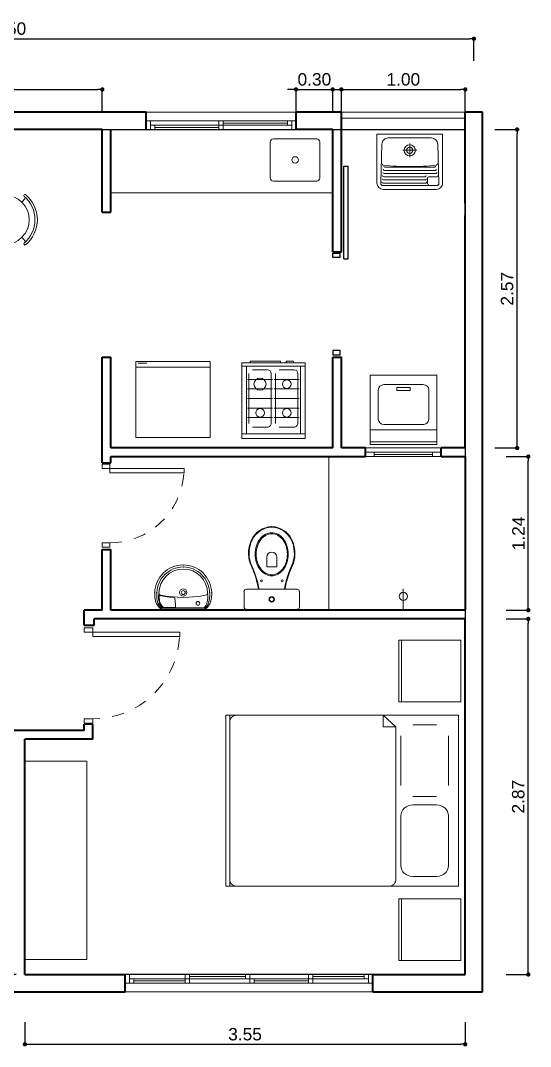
# Model space of a CAD drawing. Header units: millimetres. Extents: x 173 to 410, y -14 to 183.
# Drawn here: x 207.77 to 211.88, y 69.16 to 77.44 of the extents above; entities that cross this region are included whole.
import ezdxf

# ---------------------------------------------------------------- set-up
doc = ezdxf.new("R2010")
doc.units = ezdxf.units.MM
doc.linetypes.add('HIDDEN', pattern=[0.05, 0.025, -0.025])
doc.layers.get('0').update_dxf_attribs({"color": 4})
doc.layers.add('ar-mobiliario', color=7, linetype='Continuous')
doc.layers.add('ar-sanitarios-louças', color=7, linetype='Continuous')
for name, color, linetype, lineweight in [('ARQ Alvenaria', 201, 'Continuous', 40), ('ARQ Anotações', 2, 'Continuous', 5), ('ARQ Caixilharia', 140, 'Continuous', 9), ('ARQ Equipamento', 4, 'Continuous', 18), ('ARQ Projeções', 144, 'HIDDEN', 5), ('ARQ Visto', 152, 'Continuous', 13)]:
    doc.layers.add(name, color=color, linetype=linetype, lineweight=lineweight)
doc.layers.add('ARQ Áreas', color=7, linetype='Continuous', lineweight=30, true_color=0x0ce956, plot=False)
doc.styles.get("Standard").update_dxf_attribs({"font": 'arial.ttf'})
doc.dimstyles.new('Executivo 1-50', dxfattribs={"dimtxt": 0.1, "dimasz": 0.035, "dimexe": 0, "dimexo": 0.0625, "dimgap": 0.03, "dimtad": 1, "dimzin": 0, "dimdsep": 46, "dimtxsty": 'Standard', "dimblk": 'DOT', "dimcen": 0.09, "dimclrd": 8, "dimclre": 8, "dimadec": 0, "dimazin": 0, "dimtfac": 1, "dimtix": 1, "dimtmove": 2, "dimatfit": 3, "dimldrblk": 'DOT', "dimfxl": 0.18, "dimfxlon": 1, "dimtolj": 1, "dimtzin": 0, "dimarcsym": 0})

# ---------------------------------------------------------------- blocks, each defined once
blk = doc.blocks.new('PSR_Double Bed', base_point=(23.0058, 28.0131))
at = {"layer": 'ar-mobiliario', "color": 8, "linetype": 'Continuous', "lineweight": 13, "true_color": 0x747474}
for p, q in [((23.0243, 29.7316), (23.0587, 29.7316)), ((23.0243, 28.1816), (23.0243, 29.7316)), ((23.0587, 29.7316), (24.9398, 29.7316)), ((23.0587, 28.1816), (23.0587, 29.7316)), ((24.4483, 29.626), (24.3427, 29.7316)), ((24.3427, 29.7316), (24.3427, 29.626)), ((24.9398, 29.7316), (24.9743, 29.7316)), ((24.9743, 28.1816), (24.9743, 29.7316)), ((24.7904, 29.6447), (24.5904, 29.6447)), ((24.3427, 29.626), (24.4483, 29.626)), ((24.4483, 28.2451), (24.4483, 29.626)), ((24.4904, 29.5447), (24.4904, 29.0947)), ((24.8904, 29.5447), (24.8904, 29.0947)), ((24.7904, 28.9947), (24.5904, 28.9947)), ((24.7904, 28.9185), (24.5904, 28.9185)), ((24.4904, 28.3685), (24.4904, 28.8185)), ((24.8904, 28.3685), (24.8904, 28.8185)), ((24.7904, 28.2685), (24.5904, 28.2685)), ((23.0243, 28.1816), (23.0587, 28.1816)), ((23.0587, 28.1816), (24.9398, 28.1816)), ((24.9398, 28.1816), (24.9743, 28.1816))]:
    blk.add_line(p, q, dxfattribs=at)
for centre, radius, start, end in [((23.1154, 29.6752), 0.0571, 90, 187.13481), ((24.5904, 28.8185), 0.1, 90, 180.00001), ((24.7904, 28.8185), 0.1, 0, 90), ((24.5904, 28.3685), 0.1, 180.00001, 270), ((24.7904, 28.3685), 0.1, 270, 0), ((23.1154, 28.238), 0.0571, 172.86513, 270), ((24.3916, 28.238), 0.0571, 270, 7.13484)]:
    blk.add_arc(centre, radius, start, end, dxfattribs=at)
blk = doc.blocks.new('Cab Base 1D-Drawer_2', base_point=(23.0058, 28.0131))
at = {"layer": 'ar-mobiliario', "color": 8, "linetype": 'Continuous', "lineweight": 13, "true_color": 0x747474}
for p, q in [((23.0058, 28.5131), (23.5058, 28.5131)), ((23.0058, 28.0131), (23.0058, 28.5131)), ((23.0058, 28.4931), (23.5058, 28.4931)), ((23.5058, 28.0131), (23.5058, 28.5131)), ((23.0058, 28.0131), (23.5058, 28.0131))]:
    blk.add_line(p, q, dxfattribs=at)
blk = doc.blocks.new('PSR_Tanque 25L', base_point=(23.0058, 28.0131))
at = {"layer": 'ar-sanitarios-louças', "color": 8, "linetype": 'Continuous', "lineweight": 13, "true_color": 0x747474}
for p, q in [((22.871, 28.4079), (23.401, 28.4079)), ((22.871, 28.4079), (22.871, 28.0129)), ((23.1942, 28.4079), (23.2477, 28.4079)), ((23.401, 28.4079), (23.401, 28.0129)), ((22.911, 28.3279), (22.901, 28.0129)), ((22.961, 28.3779), (23.311, 28.3779)), ((23.1358, 28.2779), (23.1358, 28.3341)), ((23.361, 28.3279), (23.371, 28.0129)), ((23.1358, 28.2779), (23.0796, 28.2779)), ((23.1358, 28.2779), (23.192, 28.2779)), ((23.1358, 28.2779), (23.1358, 28.2217)), ((22.9289, 28.0899), (23.1358, 28.0899)), ((22.9316, 28.1154), (23.1358, 28.1154)), ((22.9351, 28.1409), (23.1358, 28.1409)), ((23.3334, 28.1409), (23.1358, 28.1409)), ((23.3385, 28.1154), (23.1358, 28.1154)), ((23.3458, 28.0899), (23.1358, 28.0899)), ((22.9206, 28.0134), (23.1358, 28.0134)), ((23.351, 27.9929), (22.921, 27.9929)), ((22.9234, 28.0389), (23.1358, 28.0389)), ((22.9261, 28.0644), (23.1358, 28.0644)), ((23.2568, 28.0644), (23.1358, 28.0644)), ((23.2585, 28.0389), (23.1358, 28.0389)), ((23.2602, 28.0134), (23.1358, 28.0134)), ((23.2795, 28.0115), (23.2795, 28.0544)), ((23.2895, 28.0644), (23.3513, 28.0644)), ((23.351, 27.9629), (22.921, 27.9629))]:
    blk.add_line(p, q, dxfattribs=at)
for radius in [0.0452, 0.025]:
    blk.add_circle((23.1358, 28.2779), radius, dxfattribs=at)
for centre, radius, start, end in [((22.961, 28.3279), 0.05, 90, 180.00001), ((23.311, 28.3279), 0.05, 0, 90), ((22.9218, 28.1692), 0.01, 180.00001, 270), ((23.0945, 29.4021), 1.2549, 262.08706, 271.89098), ((23.1774, 29.4021), 1.2549, 268.10902, 277.91294), ((23.3501, 28.1692), 0.01, 270, 0), ((22.9261, 28.0744), 0.01, 180.00001, 270), ((22.9289, 28.0999), 0.01, 180.00001, 270), ((22.9316, 28.1254), 0.01, 180.00001, 270), ((22.9351, 28.1509), 0.01, 180.00001, 270), ((23.2568, 28.0744), 0.01, 270, 0), ((23.3334, 28.1509), 0.01, 270, 0), ((23.3385, 28.1254), 0.01, 270, 0), ((23.3458, 28.0999), 0.01, 270, 0), ((23.3513, 28.0744), 0.01, 270, 0), ((22.921, 28.0129), 0.05, 180.00001, 270), ((22.921, 28.0129), 0.02, 178.67178, 270), ((22.9206, 28.0229), 0.01, 180.00001, 270), ((22.9234, 28.0489), 0.01, 180.00001, 270), ((23.2585, 28.0489), 0.01, 270, 0), ((23.2602, 28.0229), 0.01, 270, 0), ((23.2895, 28.0544), 0.01, 90, 180.00001), ((23.2895, 28.0115), 0.01, 180.00001, 270), ((23.351, 28.0129), 0.05, 270, 0), ((23.351, 28.0124), 0.02, 270, 1.32823)]:
    blk.add_arc(centre, radius, start, end, dxfattribs=at)
blk = doc.blocks.new('CP929', base_point=(23.0058, 28.0131))
at = {"layer": 'ar-sanitarios-louças', "color": 8, "linetype": 'Continuous', "lineweight": 13, "true_color": 0x747474}
for p, q in [((22.7878, 27.9924), (22.7835, 27.9859)), ((22.7942, 27.9967), (22.7878, 27.9924)), ((22.8021, 27.9981), (22.7942, 27.9967)), ((22.8021, 27.9981), (23.2094, 27.9981)), ((23.2094, 27.9981), (23.2173, 27.9967)), ((23.2173, 27.9967), (23.223, 27.9924)), ((23.223, 27.9924), (23.2273, 27.9859)), ((22.7835, 27.9859), (22.7821, 27.978)), ((22.7821, 27.978), (22.7821, 27.8542)), ((23.2273, 27.9859), (23.2288, 27.978)), ((23.2288, 27.978), (23.2288, 27.8542)), ((22.7821, 27.8542), (22.7835, 27.8463)), ((22.7835, 27.8463), (22.7878, 27.8399)), ((22.7878, 27.8399), (22.7942, 27.8356)), ((22.7942, 27.8356), (22.8021, 27.8342)), ((22.8021, 27.8342), (23.0054, 27.8342)), ((22.9031, 27.8334), (22.9032, 27.8342)), ((23.2094, 27.8342), (23.0054, 27.8342)), ((23.1078, 27.8334), (23.1076, 27.8342)), ((23.2173, 27.8356), (23.2094, 27.8342)), ((23.223, 27.8399), (23.2173, 27.8356)), ((23.2273, 27.8463), (23.223, 27.8399)), ((23.2288, 27.8542), (23.2273, 27.8463)), ((22.9653, 27.5757), (22.9653, 27.6531)), ((22.9653, 27.6531), (23.0061, 27.6531)), ((23.0462, 27.6531), (23.0054, 27.6531)), ((23.0462, 27.5757), (23.0462, 27.6531))]:
    blk.add_line(p, q, dxfattribs=at)
for centre, radius in [((23.0054, 27.9161), 0.0216), ((23.0054, 27.9161), 0.018), ((22.9217, 27.7672), 0.00752), ((23.0899, 27.7672), 0.00752)]:
    blk.add_circle(centre, radius, dxfattribs=at)
for centre, radius, start, end in [((22.147, 27.9645), 0.7626, 339.69088, 350.16298), ((22.147, 27.9645), 0.7673, 339.69088, 350.16298), ((23.8638, 27.9645), 0.7673, 189.83702, 200.30912), ((23.8638, 27.9645), 0.7626, 189.83702, 200.30912), ((-3.8073, 38.7367), 28.863, 337.3538, 337.51832), ((-2.3692, 38.1379), 27.3099, 337.35144, 337.52574), ((23.0527, 27.5666), 0.1784, 142.51776, 162.37842), ((23.0517, 27.5663), 0.1702, 142.51776, 162.37842), ((23.0238, 27.5887), 0.142, 118.37615, 142.51776), ((23.0234, 27.588), 0.1345, 118.37615, 142.51776), ((23.0054, 27.6227), 0.1034, 90, 118.37615), ((23.0054, 27.6213), 0.0966, 90, 118.37615), ((23.0054, 27.6227), 0.1034, 61.62385, 90), ((23.0054, 27.6213), 0.0966, 61.62385, 90), ((22.9874, 27.588), 0.1345, 37.48224, 61.62385), ((22.9871, 27.5887), 0.142, 37.48224, 61.62385), ((22.9591, 27.5663), 0.1702, 17.62158, 37.48224), ((22.9582, 27.5666), 0.1784, 17.62158, 37.48224), ((48.38, 38.1379), 27.3099, 202.47426, 202.64856), ((49.8181, 38.7367), 28.863, 202.48168, 202.6462), ((23.0729, 27.5449), 0.2549, 162.09039, 205.44583), ((23.0692, 27.5447), 0.2467, 161.86702, 205.76246), ((23.0981, 27.5521), 0.2261, 162.37842, 180), ((23.0963, 27.5521), 0.2169, 162.37842, 180), ((22.9145, 27.5521), 0.2169, 360, 17.62158), ((22.9127, 27.5521), 0.2261, 0, 17.62158), ((22.9416, 27.5447), 0.2467, 334.23754, 18.13298), ((22.9379, 27.5449), 0.2549, 334.55417, 17.90961), ((23.0981, 27.5521), 0.2261, 180, 197.62158), ((23.0963, 27.5521), 0.2169, 180, 197.62158), ((23.0058, 27.5757), 0.0404, 180, 0), ((22.9145, 27.5521), 0.2169, 342.37842, 0), ((22.9127, 27.5521), 0.2261, 342.37842, 360), ((23.0137, 27.5179), 0.1898, 205.76246, 267.20811), ((23.0137, 27.5179), 0.1851, 205.76246, 267.20811), ((23.0527, 27.5377), 0.1784, 197.62158, 217.48224), ((23.0517, 27.538), 0.1702, 197.62158, 217.48224), ((23.0238, 27.5155), 0.142, 217.48224, 241.62385), ((23.0234, 27.5163), 0.1345, 217.48224, 241.62385), ((22.9971, 27.5179), 0.1851, 272.79189, 334.23754), ((22.9971, 27.5179), 0.1898, 272.79189, 334.23754), ((22.9874, 27.5163), 0.1345, 298.37615, 322.51776), ((22.9871, 27.5155), 0.142, 298.37615, 322.51776), ((22.9591, 27.538), 0.1702, 322.51776, 342.37842), ((22.9582, 27.5377), 0.1784, 322.51776, 342.37842), ((23.0054, 27.4815), 0.1034, 241.62385, 270), ((23.0054, 27.483), 0.0966, 241.62385, 270), ((23.0054, 27.483), 0.0966, 270, 298.37615), ((23.0054, 27.4815), 0.1034, 270, 298.37615)]:
    blk.add_arc(centre, radius, start, end, dxfattribs=at)
for p in [(22.8021, 27.9981), (23.2094, 27.9981), (22.7821, 27.8542), (22.9031, 27.8334), (23.1078, 27.8334), (23.2288, 27.8542)]:
    blk.add_point(p, dxfattribs=at)
blk = doc.blocks.new('L910_2', base_point=(23.0058, 28.0131))
at = {"layer": 'ar-sanitarios-louças', "color": 8, "linetype": 'Continuous', "lineweight": 13, "true_color": 0x747474}
for p, q in [((22.8153, 28.0003), (22.8054, 27.99)), ((22.8136, 27.9844), (22.8212, 27.9949)), ((22.8247, 28.0075), (22.8153, 28.0003)), ((22.8212, 27.9949), (22.8291, 28.0037)), ((22.8334, 28.0131), (22.8247, 28.0075)), ((22.8291, 28.0037), (22.8364, 28.0093)), ((22.8292, 27.9886), (22.8352, 27.9958)), ((22.8334, 28.0131), (23.1781, 28.0131)), ((22.8352, 27.9958), (22.8417, 27.9997)), ((22.843, 27.9955), (22.8355, 27.9874)), ((22.8364, 28.0093), (23.1751, 28.0093)), ((22.8417, 27.9997), (23.1698, 27.9997)), ((22.8792, 27.9958), (22.843, 27.9955)), ((22.9103, 27.9962), (22.8792, 27.9958)), ((22.9445, 27.9958), (22.9103, 27.9962)), ((22.9423, 27.9764), (22.9445, 27.9958)), ((23.1764, 27.9958), (23.1698, 27.9997)), ((23.1824, 28.0037), (23.1751, 28.0093)), ((23.1824, 27.9886), (23.1764, 27.9958)), ((23.1781, 28.0131), (23.1868, 28.0075)), ((23.1893, 27.9951), (23.1824, 28.0037)), ((23.1868, 28.0075), (23.1963, 28.0003)), ((23.1979, 27.9844), (23.1893, 27.9951)), ((23.1963, 28.0003), (23.2061, 27.99)), ((22.7758, 27.8987), (22.7764, 27.9095)), ((22.7764, 27.9095), (22.7771, 27.9152)), ((22.7791, 27.9304), (22.7771, 27.9152)), ((22.7819, 27.9432), (22.7791, 27.9304)), ((22.7855, 27.9554), (22.7819, 27.9432)), ((22.7903, 27.9667), (22.7855, 27.9554)), ((22.7978, 27.9793), (22.7903, 27.9667)), ((22.7918, 27.8993), (22.7919, 27.9079)), ((22.7919, 27.9079), (22.7923, 27.9152)), ((22.7923, 27.9152), (22.7928, 27.9262)), ((22.7928, 27.9262), (22.7951, 27.9382)), ((22.7951, 27.9382), (22.7976, 27.9491)), ((22.7976, 27.9491), (22.8018, 27.963)), ((22.8054, 27.99), (22.7978, 27.9793)), ((22.8018, 27.963), (22.8079, 27.9749)), ((22.8073, 27.9157), (22.8076, 27.9216)), ((22.8076, 27.9107), (22.8073, 27.9157)), ((22.8076, 27.9216), (22.8079, 27.9288)), ((22.8076, 27.9053), (22.8076, 27.9107)), ((22.8079, 27.9749), (22.8136, 27.9844)), ((22.8079, 27.9288), (22.8091, 27.9385)), ((22.8091, 27.9385), (22.8115, 27.9525)), ((22.8115, 27.9525), (22.8144, 27.9629)), ((22.8126, 27.9205), (22.8116, 27.908)), ((22.8116, 27.908), (22.8123, 27.897)), ((22.8138, 27.9331), (22.8126, 27.9205)), ((22.8157, 27.9456), (22.8138, 27.9331)), ((22.8144, 27.9629), (22.8182, 27.9711)), ((22.8189, 27.9569), (22.8157, 27.9456)), ((22.8182, 27.9711), (22.8239, 27.9808)), ((22.8236, 27.9673), (22.8189, 27.9569)), ((22.8292, 27.977), (22.8236, 27.9673)), ((22.8239, 27.9808), (22.8292, 27.9886)), ((22.8355, 27.9874), (22.8292, 27.977)), ((22.8449, 27.9058), (22.8613, 27.9083)), ((22.8613, 27.9083), (22.8776, 27.9105)), ((22.8651, 27.9044), (22.8915, 27.9078)), ((22.8776, 27.9105), (22.8958, 27.9124)), ((22.8915, 27.9078), (22.9274, 27.9115)), ((22.8958, 27.9124), (22.9112, 27.9139)), ((22.9112, 27.9139), (22.9278, 27.9146)), ((22.9274, 27.9115), (22.9607, 27.9128)), ((22.9278, 27.9146), (22.9348, 27.9155)), ((22.9348, 27.9155), (22.937, 27.9227)), ((22.937, 27.9227), (22.9395, 27.9463)), ((22.9395, 27.9463), (22.9423, 27.9764)), ((22.9607, 27.9128), (23.0058, 27.9152)), ((23.0508, 27.9128), (23.0058, 27.9152)), ((23.0842, 27.9115), (23.0508, 27.9128)), ((23.12, 27.9078), (23.0842, 27.9115)), ((23.1465, 27.9044), (23.12, 27.9078)), ((23.1877, 27.9808), (23.1824, 27.9886)), ((23.1933, 27.9711), (23.1877, 27.9808)), ((23.1972, 27.9629), (23.1933, 27.9711)), ((23.2001, 27.9525), (23.1972, 27.9629)), ((23.2036, 27.9749), (23.1979, 27.9844)), ((23.2024, 27.9385), (23.2001, 27.9525)), ((23.2037, 27.9288), (23.2024, 27.9385)), ((23.2097, 27.963), (23.2036, 27.9749)), ((23.204, 27.9216), (23.2037, 27.9288)), ((23.2039, 27.9107), (23.2043, 27.9157)), ((23.2039, 27.9053), (23.2039, 27.9107)), ((23.2043, 27.9157), (23.204, 27.9216)), ((23.2061, 27.99), (23.2137, 27.9793)), ((23.2139, 27.9491), (23.2097, 27.963)), ((23.2137, 27.9793), (23.2213, 27.9667)), ((23.2164, 27.9382), (23.2139, 27.9491)), ((23.2187, 27.9262), (23.2164, 27.9382)), ((23.2193, 27.9152), (23.2187, 27.9262)), ((23.2197, 27.9079), (23.2193, 27.9152)), ((23.2198, 27.8993), (23.2197, 27.9079)), ((23.2213, 27.9667), (23.2261, 27.9554)), ((23.2261, 27.9554), (23.2297, 27.9432)), ((23.2297, 27.9432), (23.2324, 27.9304)), ((23.2324, 27.9304), (23.234, 27.9197)), ((23.234, 27.9197), (23.2352, 27.9095)), ((23.2352, 27.9095), (23.2358, 27.8987)), ((22.7758, 27.8879), (22.7758, 27.8987)), ((22.7758, 27.8771), (22.7758, 27.8879)), ((22.7776, 27.8543), (22.7758, 27.8771)), ((22.7818, 27.832), (22.7776, 27.8543)), ((22.7878, 27.8104), (22.7818, 27.832)), ((22.7919, 27.8917), (22.7918, 27.8993)), ((22.792, 27.8879), (22.7919, 27.8917)), ((22.792, 27.8879), (22.792, 27.8849)), ((22.792, 27.8849), (22.7926, 27.8777)), ((22.7926, 27.8777), (22.7944, 27.8561)), ((22.7944, 27.8561), (22.798, 27.8356)), ((22.798, 27.8356), (22.804, 27.8158)), ((22.8076, 27.8999), (22.8076, 27.9053)), ((22.8082, 27.8939), (22.8076, 27.8999)), ((22.8088, 27.8885), (22.8082, 27.8939)), ((22.8094, 27.8831), (22.8088, 27.8885)), ((22.8108, 27.8882), (22.8094, 27.8831)), ((22.8125, 27.8911), (22.8108, 27.8882)), ((22.8123, 27.897), (22.8214, 27.9008)), ((22.816, 27.8947), (22.8125, 27.8911)), ((22.816, 27.8947), (22.8398, 27.9001)), ((22.8214, 27.9008), (22.8324, 27.9039)), ((22.8324, 27.9039), (22.8449, 27.9058)), ((22.8398, 27.9001), (22.8651, 27.9044)), ((23.1718, 27.9001), (23.1465, 27.9044)), ((23.1955, 27.8947), (23.1718, 27.9001)), ((23.1955, 27.8947), (23.1991, 27.8911)), ((23.1991, 27.8911), (23.2008, 27.8882)), ((23.2008, 27.8882), (23.2021, 27.8831)), ((23.2021, 27.8831), (23.2027, 27.8885)), ((23.2027, 27.8885), (23.2033, 27.8939)), ((23.2033, 27.8939), (23.2039, 27.8999)), ((23.2039, 27.8999), (23.2039, 27.9053)), ((23.2076, 27.8158), (23.2136, 27.8356)), ((23.2136, 27.8356), (23.2172, 27.8561)), ((23.2172, 27.8561), (23.219, 27.8777)), ((23.219, 27.8777), (23.2196, 27.8849)), ((23.2196, 27.8879), (23.2197, 27.8917)), ((23.2196, 27.8849), (23.2196, 27.8879)), ((23.2197, 27.8917), (23.2198, 27.8993)), ((23.2298, 27.832), (23.2238, 27.8104)), ((23.234, 27.8543), (23.2298, 27.832)), ((23.2358, 27.8771), (23.234, 27.8543)), ((23.2358, 27.8987), (23.2358, 27.8879)), ((23.2358, 27.8879), (23.2358, 27.8771)), ((22.7956, 27.79), (22.7878, 27.8104)), ((22.8058, 27.7702), (22.7956, 27.79)), ((22.804, 27.8158), (22.8112, 27.7966)), ((22.8172, 27.7516), (22.8058, 27.7702)), ((22.8112, 27.7966), (22.8202, 27.7786)), ((22.8304, 27.7348), (22.8172, 27.7516)), ((22.8202, 27.7786), (22.831, 27.7612)), ((22.831, 27.7612), (22.8436, 27.7456)), ((22.8436, 27.7456), (22.8574, 27.7306)), ((23.1541, 27.7306), (23.1679, 27.7456)), ((23.1679, 27.7456), (23.1805, 27.7612)), ((23.1805, 27.7612), (23.1913, 27.7786)), ((23.1943, 27.7516), (23.1811, 27.7348)), ((23.1913, 27.7786), (23.2003, 27.7966)), ((23.2058, 27.7702), (23.1943, 27.7516)), ((23.2003, 27.7966), (23.2076, 27.8158)), ((23.216, 27.79), (23.2058, 27.7702)), ((23.2238, 27.8104), (23.216, 27.79)), ((22.8454, 27.7185), (22.8304, 27.7348)), ((22.8617, 27.7041), (22.8454, 27.7185)), ((22.8574, 27.7306), (22.8725, 27.7173)), ((22.8791, 27.6915), (22.8617, 27.7041)), ((22.8725, 27.7173), (22.8887, 27.7053)), ((22.8977, 27.6801), (22.8791, 27.6915)), ((22.8887, 27.7053), (22.9061, 27.6951)), ((22.9175, 27.6711), (22.8977, 27.6801)), ((22.9061, 27.6951), (22.9241, 27.6861)), ((22.9385, 27.6633), (22.9175, 27.6711)), ((22.9241, 27.6861), (22.9433, 27.6795)), ((22.9601, 27.6579), (22.9385, 27.6633)), ((22.9433, 27.6795), (22.9637, 27.6741)), ((22.9637, 27.6741), (22.9842, 27.6711)), ((22.9842, 27.6711), (23.0058, 27.6699)), ((23.0058, 27.6699), (23.0274, 27.6711)), ((23.0274, 27.6711), (23.0478, 27.6741)), ((23.0478, 27.6741), (23.0682, 27.6795)), ((23.073, 27.6633), (23.0514, 27.6579)), ((23.0682, 27.6795), (23.0874, 27.6861)), ((23.0935, 27.6711), (23.073, 27.6633)), ((23.0874, 27.6861), (23.1055, 27.6951)), ((23.1133, 27.6801), (23.0935, 27.6711)), ((23.1055, 27.6951), (23.1229, 27.7053)), ((23.1325, 27.6915), (23.1133, 27.6801)), ((23.1229, 27.7053), (23.1391, 27.7173)), ((23.1499, 27.7041), (23.1325, 27.6915)), ((23.1391, 27.7173), (23.1541, 27.7306)), ((23.1661, 27.7185), (23.1499, 27.7041)), ((23.1811, 27.7348), (23.1661, 27.7185)), ((22.9824, 27.6543), (22.9601, 27.6579)), ((23.0058, 27.6531), (22.9824, 27.6543)), ((23.0286, 27.6543), (23.0058, 27.6531)), ((23.0514, 27.6579), (23.0286, 27.6543))]:
    blk.add_line(p, q, dxfattribs=at)
for centre, radius in [((23.1243, 27.9637), 0.0151), ((23.0058, 27.8764), 0.0295), ((23.0058, 27.8764), 0.0161)]:
    blk.add_circle(centre, radius, dxfattribs=at)
blk.add_arc((23.0058, 27.8831), 0.1964, 180, 360, dxfattribs=at)
for p in [(22.7976, 27.9491), (22.8079, 27.9288), (22.8292, 27.977), (22.9348, 27.9155), (23.2037, 27.9288), (23.2139, 27.9491), (22.7758, 27.8771), (22.7926, 27.8777), (22.8094, 27.8831), (22.8214, 27.9008), (23.2021, 27.8831), (23.219, 27.8777), (23.2358, 27.8771), (23.0058, 27.6699), (23.0058, 27.6531)]:
    blk.add_point(p, dxfattribs=at)
blk = doc.blocks.new('PSR_cuba cozinha', base_point=(23.0058, 28.0131))
at = {"layer": 'ar-sanitarios-louças', "color": 8, "linetype": 'Continuous', "lineweight": 13, "true_color": 0x747474}
for p, q in [((23.0848, 28.5437), (23.0848, 28.3372)), ((23.1098, 28.5687), (23.4098, 28.5687)), ((23.4348, 28.5437), (23.4348, 28.1937)), ((23.0848, 28.1937), (23.0848, 28.3372)), ((23.1098, 28.1687), (23.4098, 28.1687))]:
    blk.add_line(p, q, dxfattribs=at)
blk.add_circle((23.2598, 28.3687), 0.0269, dxfattribs=at)
for centre, start, end in [((23.1098, 28.5437), 90, 180.00001), ((23.4098, 28.5437), 0, 90), ((23.1098, 28.1937), 180.00001, 270), ((23.4098, 28.1937), 270, 0)]:
    blk.add_arc(centre, 0.025, start, end, dxfattribs=at)
blk = doc.blocks.new('PSR_Fridge 1Door', base_point=(23.0058, 28.0131))
at = {"layer": 'ar-mobiliario', "color": 8, "linetype": 'Continuous', "lineweight": 13, "true_color": 0x747474}
for p, q in [((23.0058, 28.6608), (23.0058, 28.0131)), ((23.0058, 28.6608), (23.717, 28.6608)), ((23.717, 28.0131), (23.717, 28.6608)), ((23.0058, 28.0639), (23.717, 28.0639)), ((23.0058, 28.0131), (23.717, 28.0131)), ((23.6123, 28.028), (23.6933, 28.028))]:
    blk.add_line(p, q, dxfattribs=at)
blk = doc.blocks.new('PSR_Fogão4 bocas', base_point=(23.0058, 28.0131))
at = {"layer": 'ar-mobiliario', "color": 8, "linetype": 'Continuous', "lineweight": 13, "true_color": 0x747474}
for p, q in [((23.0058, 28.6227), (23.5158, 28.6227)), ((23.0058, 28.6227), (23.0058, 28.0131)), ((23.0058, 28.5846), (23.5158, 28.5846)), ((23.0429, 28.5846), (23.0429, 28.0385)), ((23.4787, 28.5846), (23.4787, 28.0385)), ((23.5158, 28.0131), (23.5158, 28.6227)), ((23.0643, 28.5007), (23.0643, 28.0989)), ((23.0943, 28.5307), (23.1545, 28.5307)), ((23.2147, 28.5307), (23.1545, 28.5307)), ((23.2447, 28.5007), (23.2447, 28.0989)), ((23.2797, 28.5007), (23.2797, 28.0989)), ((23.3097, 28.5307), (23.3699, 28.5307)), ((23.4301, 28.5307), (23.3699, 28.5307)), ((23.4601, 28.5007), (23.4601, 28.0989)), ((23.0539, 28.4537), (23.2547, 28.4537)), ((23.2692, 28.4537), (23.4701, 28.4537)), ((23.0539, 28.3768), (23.2547, 28.3768)), ((23.2692, 28.3768), (23.4701, 28.3768)), ((23.0539, 28.2998), (23.2547, 28.2998)), ((23.2692, 28.2998), (23.4701, 28.2998)), ((23.0539, 28.2228), (23.2547, 28.2228)), ((23.2692, 28.2228), (23.4701, 28.2228)), ((23.0539, 28.1459), (23.2547, 28.1459)), ((23.2692, 28.1459), (23.4701, 28.1459)), ((23.0058, 28.0385), (23.5158, 28.0385)), ((23.0058, 28.0131), (23.5158, 28.0131)), ((23.0943, 28.0689), (23.1545, 28.0689)), ((23.0992, 27.9977), (23.0992, 28.0131)), ((23.0992, 27.9977), (23.1591, 27.9977)), ((23.2147, 28.0689), (23.1545, 28.0689)), ((23.1591, 28.0131), (23.1591, 27.9977)), ((23.2037, 27.9977), (23.2037, 28.0131)), ((23.4488, 27.9977), (23.2037, 27.9977)), ((23.3097, 28.0689), (23.3699, 28.0689)), ((23.4301, 28.0689), (23.3699, 28.0689)), ((23.4488, 27.9977), (23.4488, 28.0131))]:
    blk.add_line(p, q, dxfattribs=at)
for centre, radius in [((23.1545, 28.4153), 0.035), ((23.3699, 28.4152), 0.035), ((23.1545, 28.1844), 0.035), ((23.3699, 28.1843), 0.0487)]:
    blk.add_circle(centre, radius, dxfattribs=at)
for centre, start, end in [((23.0943, 28.5007), 90, 180.00001), ((23.3097, 28.5007), 90, 180.00001), ((23.0943, 28.0989), 180.00001, 270), ((23.3097, 28.0989), 180.00001, 270)]:
    blk.add_arc(centre, 0.03, start, end, dxfattribs=at)
blk = doc.blocks.new('PSN_WasherDryer Vert', base_point=(23.0058, 28.0131))
at = {"layer": 'ar-mobiliario', "color": 8, "linetype": 'Continuous', "lineweight": 13, "true_color": 0x747474}
for p, q in [((23.6154, 28.6731), (23.0058, 28.6731)), ((23.0058, 28.6731), (23.0058, 28.0131)), ((23.6154, 28.0131), (23.6154, 28.6731)), ((23.0806, 28.5323), (23.0806, 28.2507)), ((23.1314, 28.5831), (23.4896, 28.5831)), ((23.3705, 28.5544), (23.2505, 28.5544)), ((23.2505, 28.5544), (23.2505, 28.5267)), ((23.3705, 28.5267), (23.2505, 28.5267)), ((23.3705, 28.5544), (23.3705, 28.5267)), ((23.5404, 28.5323), (23.5404, 28.2539)), ((23.0058, 28.1531), (23.6154, 28.1531)), ((23.1356, 28.2031), (23.4896, 28.2031)), ((23.0058, 28.0401), (23.6154, 28.0401)), ((23.0058, 28.0131), (23.6154, 28.0131))]:
    blk.add_line(p, q, dxfattribs=at)
for centre, radius, start, end in [((23.1314, 28.5323), 0.0508, 89.99997, 180.00003), ((23.4896, 28.5323), 0.0508, 359.99997, 89.99997), ((23.1314, 28.2539), 0.0509, 183.57634, 274.76365), ((23.4896, 28.2539), 0.0508, 270.00004, 0)]:
    blk.add_arc(centre, radius, start, end, dxfattribs=at)
blk = doc.blocks.new('SLAB_19', base_point=(-13.1049, -3.32))
at = {"layer": 'ar-mobiliario', "color": 8, "linetype": 'Continuous', "lineweight": 13, "true_color": 0x747474, "flags": 128}
blk.add_lwpolyline([(-13.1049, -3.32), (-13.1049, -3.82), (-11.5049, -3.82), (-11.5049, -3.32)], close=True, dxfattribs=at)
blk = doc.blocks.new('_DOT')
at = {"color": 0, "linetype": 'ByBlock', "lineweight": -2}
blk.add_line((-0.5, 0), (-1, 0), dxfattribs=at)
at = {"color": 0, "linetype": 'ByBlock', "const_width": 0.5}
blk.add_lwpolyline([(-0.25, 0, 1), (0.25, 0, 1)], format="xyb", close=True, dxfattribs=at)
blk = doc.blocks.new('*D2717')
at = {"layer": 'ARQ Anotações', "color": 8, "lineweight": -2, "transparency": 16777216}
for p, q in [((203.9254, 77.1133), (203.9254, 77.2933)), ((203.9604, 77.2933), (211.3904, 77.2933)), ((211.4254, 77.1133), (211.4254, 77.2933))]:
    blk.add_line(p, q, dxfattribs=at)
at = {"layer": 'Defpoints', "color": 0, "transparency": 16777216}
for p in [(211.4254, 77.2933), (203.9254, 76.3988), (211.4254, 76.3988)]:
    blk.add_point(p, dxfattribs=at)
at = {"layer": 'ARQ Anotações', "color": 8, "lineweight": -2, "transparency": 16777216, "xscale": 0.035, "yscale": 0.035, "zscale": 0.035, "rotation": 180}
blk.add_blockref('_DOT', (203.9254, 77.2933), dxfattribs=at)
at = {"layer": 'ARQ Anotações', "color": 8, "lineweight": -2, "transparency": 16777216, "xscale": 0.035, "yscale": 0.035, "zscale": 0.035}
blk.add_blockref('_DOT', (211.4254, 77.2933), dxfattribs=at)
at = {"layer": 'ARQ Anotações', "color": 0, "transparency": 16777216, "insert": (207.6754, 77.3744), "char_height": 0.1, "attachment_point": 5}
blk.add_mtext('\\A1;7.50', dxfattribs=at)
blk = doc.blocks.new('*D2724')
at = {"layer": 'ARQ Anotações', "color": 8, "lineweight": -2, "transparency": 16777216}
for p, q in [((207.8005, 69.3563), (207.8005, 69.1763)), ((211.3554, 69.3563), (211.3554, 69.1763)), ((207.8355, 69.1763), (211.3204, 69.1763))]:
    blk.add_line(p, q, dxfattribs=at)
at = {"layer": 'Defpoints', "color": 0, "transparency": 16777216}
for p in [(207.8005, 69.7399), (211.3554, 69.7399), (211.3554, 69.1763)]:
    blk.add_point(p, dxfattribs=at)
at = {"layer": 'ARQ Anotações', "color": 8, "lineweight": -2, "transparency": 16777216, "xscale": 0.035, "yscale": 0.035, "zscale": 0.035, "rotation": 180}
blk.add_blockref('_DOT', (207.8005, 69.1763), dxfattribs=at)
at = {"layer": 'ARQ Anotações', "color": 8, "lineweight": -2, "transparency": 16777216, "xscale": 0.035, "yscale": 0.035, "zscale": 0.035}
blk.add_blockref('_DOT', (211.3554, 69.1763), dxfattribs=at)
at = {"layer": 'ARQ Anotações', "color": 0, "transparency": 16777216, "insert": (209.5779, 69.2574), "char_height": 0.1, "attachment_point": 5}
blk.add_mtext('\\A1;3.55', dxfattribs=at)
blk = doc.blocks.new('*D2725')
at = {"layer": 'ARQ Anotações', "color": 8, "lineweight": -2, "transparency": 16777216}
for p, q in [((211.6842, 72.6099), (211.8642, 72.6099)), ((211.8642, 69.7749), (211.8642, 72.5749)), ((211.6842, 69.7399), (211.8642, 69.7399))]:
    blk.add_line(p, q, dxfattribs=at)
at = {"layer": 'Defpoints', "color": 0, "transparency": 16777216}
for p in [(211.3554, 72.6099), (211.8642, 72.6099), (211.3554, 69.7399)]:
    blk.add_point(p, dxfattribs=at)
at = {"layer": 'ARQ Anotações', "color": 8, "lineweight": -2, "transparency": 16777216, "xscale": 0.035, "yscale": 0.035, "zscale": 0.035}
for p, rotation in [((211.8642, 72.6099), 90), ((211.8642, 69.7399), 270)]:
    blk.add_blockref('_DOT', p, dxfattribs=dict(at, rotation=rotation))
at = {"layer": 'ARQ Anotações', "color": 0, "transparency": 16777216, "insert": (211.7832, 71.1749), "char_height": 0.1, "attachment_point": 5, "rotation": 90}
blk.add_mtext('\\A1;2.87', dxfattribs=at)
blk = doc.blocks.new('*D2726')
at = {"layer": 'ARQ Anotações', "color": 8, "lineweight": -2, "transparency": 16777216}
for p, q in [((211.6842, 73.9199), (211.8642, 73.9199)), ((211.8642, 72.7149), (211.8642, 73.8849)), ((211.6842, 72.6799), (211.8642, 72.6799))]:
    blk.add_line(p, q, dxfattribs=at)
at = {"layer": 'Defpoints', "color": 0, "transparency": 16777216}
for p in [(211.3554, 73.9199), (211.8642, 73.9199), (211.3554, 72.6799)]:
    blk.add_point(p, dxfattribs=at)
at = {"layer": 'ARQ Anotações', "color": 8, "lineweight": -2, "transparency": 16777216, "xscale": 0.035, "yscale": 0.035, "zscale": 0.035}
for p, rotation in [((211.8642, 73.9199), 90), ((211.8642, 72.6799), 270)]:
    blk.add_blockref('_DOT', p, dxfattribs=dict(at, rotation=rotation))
at = {"layer": 'ARQ Anotações', "color": 0, "transparency": 16777216, "insert": (211.784, 73.2999), "char_height": 0.1, "attachment_point": 5, "rotation": 90}
blk.add_mtext('\\A1;1.24', dxfattribs=at)
blk = doc.blocks.new('*D2727')
at = {"layer": 'ARQ Anotações', "color": 8, "lineweight": -2, "transparency": 16777216}
for p, q in [((211.5942, 76.5599), (211.7742, 76.5599)), ((211.7742, 74.0249), (211.7742, 76.5249)), ((211.5942, 73.9899), (211.7742, 73.9899))]:
    blk.add_line(p, q, dxfattribs=at)
at = {"layer": 'Defpoints', "color": 0, "transparency": 16777216}
for p in [(211.3554, 76.5599), (211.7742, 76.5599), (211.3554, 73.9899)]:
    blk.add_point(p, dxfattribs=at)
at = {"layer": 'ARQ Anotações', "color": 8, "lineweight": -2, "transparency": 16777216, "xscale": 0.035, "yscale": 0.035, "zscale": 0.035}
for p, rotation in [((211.7742, 76.5599), 90), ((211.7742, 73.9899), 270)]:
    blk.add_blockref('_DOT', p, dxfattribs=dict(at, rotation=rotation))
at = {"layer": 'ARQ Anotações', "color": 0, "transparency": 16777216, "insert": (211.6932, 75.2749), "char_height": 0.1, "attachment_point": 5, "rotation": 90}
blk.add_mtext('\\A1;2.57', dxfattribs=at)
blk = doc.blocks.new('*D2730')
at = {"layer": 'ARQ Anotações', "color": 8, "lineweight": -2, "transparency": 16777216}
for p, q in [((203.9954, 76.7035), (203.9954, 76.8835)), ((204.0304, 76.8835), (208.3905, 76.8835)), ((208.4255, 76.7035), (208.4255, 76.8835))]:
    blk.add_line(p, q, dxfattribs=at)
at = {"layer": 'Defpoints', "color": 0, "transparency": 16777216}
for p in [(208.4255, 76.8835), (203.9954, 76.5599), (208.4255, 76.5599)]:
    blk.add_point(p, dxfattribs=at)
at = {"layer": 'ARQ Anotações', "color": 8, "lineweight": -2, "transparency": 16777216, "xscale": 0.035, "yscale": 0.035, "zscale": 0.035, "rotation": 180}
blk.add_blockref('_DOT', (203.9954, 76.8835), dxfattribs=at)
at = {"layer": 'ARQ Anotações', "color": 8, "lineweight": -2, "transparency": 16777216, "xscale": 0.035, "yscale": 0.035, "zscale": 0.035}
blk.add_blockref('_DOT', (208.4255, 76.8835), dxfattribs=at)
at = {"layer": 'ARQ Anotações', "color": 0, "transparency": 16777216, "insert": (206.2105, 76.9645), "char_height": 0.1, "attachment_point": 5}
blk.add_mtext('\\A1;4.43', dxfattribs=at)
blk = doc.blocks.new('*D2731')
at = {"layer": 'ARQ Anotações', "color": 8, "lineweight": -2, "transparency": 16777216}
for p, q in [((209.9545, 76.8835), (209.9195, 76.8835)), ((209.9895, 76.7035), (209.9895, 76.8835)), ((209.9895, 76.8835), (210.2854, 76.8835)), ((210.2854, 76.7035), (210.2854, 76.8835)), ((210.3204, 76.8835), (210.3554, 76.8835))]:
    blk.add_line(p, q, dxfattribs=at)
at = {"layer": 'Defpoints', "color": 0, "transparency": 16777216}
for p in [(210.2854, 76.8835), (209.9895, 76.5599), (210.2854, 76.5599)]:
    blk.add_point(p, dxfattribs=at)
at = {"layer": 'ARQ Anotações', "color": 8, "lineweight": -2, "transparency": 16777216, "xscale": 0.035, "yscale": 0.035, "zscale": 0.035}
blk.add_blockref('_DOT', (209.9895, 76.8835), dxfattribs=at)
at = {"layer": 'ARQ Anotações', "color": 8, "lineweight": -2, "transparency": 16777216, "xscale": 0.035, "yscale": 0.035, "zscale": 0.035, "rotation": 180}
blk.add_blockref('_DOT', (210.2854, 76.8835), dxfattribs=at)
at = {"layer": 'ARQ Anotações', "color": 0, "transparency": 16777216, "insert": (210.1374, 76.9645), "char_height": 0.1, "attachment_point": 5}
blk.add_mtext('\\A1;0.30', dxfattribs=at)
blk = doc.blocks.new('*D2732')
at = {"layer": 'ARQ Anotações', "color": 8, "lineweight": -2, "transparency": 16777216}
for p, q in [((210.3554, 76.7035), (210.3554, 76.8835)), ((210.3904, 76.8835), (211.3204, 76.8835)), ((211.3554, 76.7035), (211.3554, 76.8835))]:
    blk.add_line(p, q, dxfattribs=at)
at = {"layer": 'Defpoints', "color": 0, "transparency": 16777216}
for p in [(211.3554, 76.8835), (210.3554, 76.5599), (211.3554, 76.5599)]:
    blk.add_point(p, dxfattribs=at)
at = {"layer": 'ARQ Anotações', "color": 8, "lineweight": -2, "transparency": 16777216, "xscale": 0.035, "yscale": 0.035, "zscale": 0.035, "rotation": 180}
blk.add_blockref('_DOT', (210.3554, 76.8835), dxfattribs=at)
at = {"layer": 'ARQ Anotações', "color": 8, "lineweight": -2, "transparency": 16777216, "xscale": 0.035, "yscale": 0.035, "zscale": 0.035}
blk.add_blockref('_DOT', (211.3554, 76.8835), dxfattribs=at)
at = {"layer": 'ARQ Anotações', "color": 0, "transparency": 16777216, "insert": (210.8554, 76.9645), "char_height": 0.1, "attachment_point": 5}
blk.add_mtext('\\A1;1.00', dxfattribs=at)
blk = doc.blocks.new('Folha 72')
at = {"color": 0, "linetype": 'ByBlock', "lineweight": -2}
for p, q in [((0.35, 0.7), (0.315, 0.7)), ((0.315, 0), (0.315, 0.7)), ((0.35, 0), (0.35, 0.7)), ((-0.385, 0), (-0.35, 0)), ((-0.385, -0.07), (-0.385, 0)), ((-0.35, 0), (-0.35, -0.07)), ((0.35, 0), (0.315, 0)), ((0.385, 0), (0.35, 0)), ((0.35, 0), (0.35, -0.07)), ((0.385, -0.07), (0.385, 0)), ((-0.35, -0.07), (-0.385, -0.07)), ((0.35, -0.07), (0.385, -0.07))]:
    blk.add_line(p, q, dxfattribs=at)
at = {"layer": 'ARQ Projeções'}
blk.add_arc((0.35, 0), 0.7, 93.6334, 180, dxfattribs=at)
blk = doc.blocks.new('Folha 62')
at = {"lineweight": -2}
for p, q in [((0.3, 0.6), (0.265, 0.6)), ((0.265, 0), (0.265, 0.6)), ((0.3, 0), (0.3, 0.6)), ((-0.335, 0), (-0.3, 0)), ((-0.335, -0.06), (-0.335, 0)), ((-0.3, 0), (-0.3, -0.06)), ((0.3, 0), (0.265, 0)), ((0.335, 0), (0.3, 0)), ((0.3, 0), (0.3, -0.06)), ((0.335, -0.06), (0.335, 0)), ((-0.3, -0.06), (-0.335, -0.06)), ((0.3, -0.06), (0.335, -0.06))]:
    blk.add_line(p, q, dxfattribs=at)
at = {"layer": 'ARQ Projeções'}
blk.add_arc((0.3, 0), 0.6, 94.23692, 180, dxfattribs=at)
blk = doc.blocks.new('PSR_Chair Round', base_point=(23.0058, 28.0131))
at = {"layer": 'ar-mobiliario', "color": 8, "linetype": 'Continuous', "lineweight": 13, "true_color": 0x747474}
for p, q in [((22.8334, 27.5448), (22.8641, 27.572)), ((23.1782, 27.5448), (23.1475, 27.572))]:
    blk.add_line(p, q, dxfattribs=at)
for centre, radius, start, end in [((23.0058, 27.7131), 0.2, 135, 45), ((23.0058, 27.328), 0.5451, 74.96428, 105.03572), ((22.8113, 27.5464), 0.00983, 52.40544, 207.84842), ((23.0058, 27.7131), 0.2658, 220.12698, 319.87303), ((23.0058, 27.7131), 0.2465, 220.12698, 319.87303), ((23.2003, 27.5464), 0.00983, 332.15158, 127.59456)]:
    blk.add_arc(centre, radius, start, end, dxfattribs=at)
blk = doc.blocks.new('Janela de correr_3')
at = {"lineweight": 13}
for p, q in [((0.4026, 0), (-0.6026, 0)), ((-0.6026, 0), (-0.6026, -0.07)), ((-0.5676, -0.07), (-0.5676, 0)), ((-0.5326, -0.035), (-0.5326, 0)), ((-0.1175, -0.07), (-0.1175, 0)), ((-0.0825, -0.07), (-0.0825, 0)), ((1.3974, 0), (0.3921, 0)), ((0.4026, -0.07), (0.4026, 0)), ((0.4026, -0.07), (0.4026, 0)), ((0.4376, -0.035), (0.4376, 0)), ((0.8772, -0.07), (0.8772, 0)), ((0.9122, -0.07), (0.9122, 0)), ((1.3624, -0.07), (1.3624, 0)), ((1.3974, -0.07), (1.3974, 0)), ((-0.6026, -0.07), (0.4026, -0.07)), ((-0.5676, -0.035), (0.4026, -0.035)), ((-0.5326, -0.0175), (-0.1175, -0.0175)), ((-0.0825, -0.0525), (0.3676, -0.0525)), ((0.3676, -0.07), (0.3676, -0.035)), ((0.3921, -0.07), (1.3974, -0.07)), ((0.4026, -0.035), (1.3624, -0.035)), ((0.4376, -0.0175), (0.8772, -0.0175)), ((0.9122, -0.0525), (1.3274, -0.0525)), ((1.3274, -0.07), (1.3274, -0.035))]:
    blk.add_line(p, q, dxfattribs=at)
blk = doc.blocks.new('Janela de correr')
for p, q in [((0.605, 0), (-0.605, 0)), ((-0.605, 0), (-0.605, -0.07)), ((-0.57, -0.07), (-0.57, 0)), ((-0.535, -0.035), (-0.535, 0)), ((-0.0175, -0.07), (-0.0175, 0)), ((0.0175, -0.07), (0.0175, 0)), ((0.57, -0.07), (0.57, 0)), ((0.605, -0.07), (0.605, 0)), ((-0.605, -0.07), (0.605, -0.07)), ((-0.57, -0.035), (0.57, -0.035)), ((-0.535, -0.0175), (-0.0175, -0.0175)), ((0.0175, -0.0525), (0.535, -0.0525)), ((0.535, -0.07), (0.535, -0.035))]:
    blk.add_line(p, q)
blk = doc.blocks.new('Maxim Air_2')
for p, q in [((0.305, 0), (-0.305, 0)), ((-0.305, 0), (-0.305, -0.035)), ((-0.235, -0.035), (-0.235, 0)), ((0.235, -0.035), (0.235, 0)), ((0.305, -0.035), (0.305, 0)), ((-0.305, -0.035), (0.305, -0.035)), ((-0.235, -0.0175), (0.235, -0.0175))]:
    blk.add_line(p, q)
blk = doc.blocks.new('chuveiro')
at = {"linetype": 'ByBlock', "lineweight": -2}
blk.add_line((0, 0), (0, -172), dxfattribs=at)
blk.add_circle((0, -112.2), 32.4, dxfattribs=at)

msp = doc.modelspace()

# ---------------------------------------------------------------- linework, layer by layer
at = {"lineweight": -2}
for p, q in [((210.3763, 76.2655), (210.4113, 76.2655)), ((210.3763, 75.5155), (210.3763, 76.2655)), ((210.4113, 75.5155), (210.4113, 76.2655)), ((210.2854, 75.5269), (210.2854, 75.5619)), ((210.2854, 75.5619), (210.3454, 75.5619)), ((210.3454, 75.5269), (210.2854, 75.5269)), ((210.3454, 75.5269), (210.3454, 75.5619)), ((210.3763, 75.5155), (210.4113, 75.5155)), ((210.3454, 74.7769), (210.2854, 74.7769)), ((210.2854, 74.7769), (210.2854, 74.7419)), ((210.2854, 74.7419), (210.3454, 74.7419)), ((210.3454, 74.7419), (210.3454, 74.7769))]:
    msp.add_line(p, q, dxfattribs=at)
for p, q in [((211.3554, 75.9666), (211.3554, 75.9666)), ((211.3554, 75.8666), (211.3554, 75.9666)), ((211.3554, 75.8666), (211.3554, 75.8666)), ((210.5321, 73.9899), (210.5321, 73.9899))]:
    msp.add_line(p, q)
at = {"layer": 'ar-sanitarios-louças', "color": 8, "linetype": 'Continuous', "lineweight": 13, "true_color": 0x747474, "flags": 128}
msp.add_lwpolyline([(208.4955, 76.5599), (208.4955, 76.0499), (210.2854, 76.0499), (210.2854, 76.5599)], close=True, dxfattribs=at)
at = {"layer": 'ARQ Alvenaria'}
for p, q in [((208.7795, 76.6999), (207.6451, 76.6999)), ((208.7795, 76.5599), (208.7795, 76.6999)), ((210.3554, 76.6999), (209.9895, 76.6999)), ((209.9895, 76.5599), (209.9895, 76.6999)), ((210.3554, 75.573), (210.3554, 76.6999)), ((211.3554, 75.9666), (211.3554, 76.6999)), ((211.4954, 76.6999), (211.3554, 76.6999)), ((211.4954, 69.5999), (211.4954, 76.6999)), ((208.4255, 76.5599), (207.6451, 76.5599)), ((208.4255, 75.893), (208.4255, 76.5599)), ((208.4955, 75.893), (208.4955, 76.5599)), ((210.2854, 76.5599), (209.9895, 76.5599)), ((210.2854, 75.573), (210.2854, 76.5599)), ((208.4255, 75.893), (208.4955, 75.893)), ((211.3554, 73.9899), (211.3554, 75.8666)), ((210.2854, 75.573), (210.3554, 75.573)), ((208.4255, 73.9899), (208.4255, 74.723)), ((208.4255, 74.723), (208.4955, 74.723)), ((208.4955, 73.9899), (208.4955, 74.723)), ((210.2854, 73.9899), (210.2854, 74.723)), ((210.2854, 74.723), (210.3554, 74.723)), ((210.3554, 73.9899), (210.3554, 74.723)), ((208.4255, 73.8699), (208.4255, 73.9899)), ((208.4955, 73.9899), (208.4955, 73.9899)), ((210.2854, 73.9899), (208.4955, 73.9899)), ((210.5504, 73.9899), (210.3554, 73.9899)), ((210.5504, 73.9199), (210.5504, 73.9899)), ((211.3554, 73.9899), (211.1604, 73.9899)), ((211.1604, 73.9199), (211.1604, 73.9899)), ((208.4255, 73.8699), (208.4955, 73.8699)), ((208.4955, 73.8699), (208.4955, 73.9199)), ((208.4955, 73.9199), (210.5504, 73.9199)), ((211.1604, 73.9199), (211.3554, 73.9199)), ((211.3554, 73.9199), (211.3554, 72.6799)), ((208.4255, 72.6799), (208.4255, 73.1699)), ((208.4255, 73.1699), (208.4955, 73.1699)), ((208.4955, 72.6799), (208.4955, 73.1699)), ((208.2805, 72.5599), (208.2805, 72.6799)), ((208.4255, 72.6799), (208.2805, 72.6799)), ((211.3554, 72.6799), (208.4955, 72.6799)), ((208.2805, 72.5599), (208.3608, 72.5599)), ((211.3554, 72.6099), (208.3608, 72.6099)), ((208.3608, 72.5599), (208.3608, 72.6099)), ((211.3554, 69.7399), (211.3554, 72.6099)), ((208.2805, 71.7099), (208.2805, 71.7599)), ((208.3505, 71.7599), (208.2805, 71.7599)), ((208.3505, 71.6399), (208.3505, 71.7599)), ((208.2805, 71.7099), (207.3203, 71.7099)), ((207.8005, 69.7399), (207.8005, 71.6399)), ((208.3505, 71.6399), (207.8005, 71.6399)), ((207.8005, 69.7399), (208.6102, 69.7399)), ((208.6102, 69.5999), (208.6102, 69.7399)), ((210.6102, 69.7399), (211.3554, 69.7399)), ((210.6102, 69.5999), (210.6102, 69.7399)), ((206.8602, 69.5999), (208.6102, 69.5999)), ((210.6102, 69.5999), (211.4954, 69.5999))]:
    msp.add_line(p, q, dxfattribs=at)
at = {"layer": 'ARQ Caixilharia'}
for p, q in [((211.3554, 76.7014), (210.3554, 76.7014)), ((211.3554, 76.6514), (210.3554, 76.6514)), ((211.1604, 73.9899), (210.5504, 73.9899))]:
    msp.add_line(p, q, dxfattribs=at)
at = {"layer": 'ARQ Visto'}
for p, q in [((208.7795, 76.6999), (209.9895, 76.6999)), ((211.3554, 76.5599), (210.3554, 76.5599)), ((210.2554, 72.6799), (210.2554, 73.9199)), ((208.6102, 69.5999), (210.6102, 69.5999))]:
    msp.add_line(p, q, dxfattribs=at)
at = {"layer": 'ARQ Áreas'}
msp.add_lwpolyline([(207.7305, 69.7399), (203.9954, 69.7399), (203.9954, 76.5599), (211.3554, 76.5599), (211.3554, 69.7399), (207.8005, 69.7399)], dxfattribs=at)

# ---------------------------------------------------------------- block references
at = {"layer": 'ar-mobiliario', "color": 8, "linetype": 'Continuous', "lineweight": 13, "true_color": 0x747474}
for name, p, rotation in [('PSR_Chair Round', (207.3355, 75.8322), 89.99899029170723), ('PSR_Fogão4 bocas', (210.0628, 74.676), 179.9989906931512), ('Cab Base 1D-Drawer_2', (211.3203, 71.9397), 89.99999069315146), ('SLAB_19', (207.8003, 69.8609), 90.00000000000001), ('Cab Base 1D-Drawer_2', (211.3203, 69.8516), 89.99999069315146)]:
    msp.add_blockref(name, p, dxfattribs=dict(at, rotation=rotation))
for name, p, xscale, yscale, rotation in [('PSR_Fridge 1Door', (209.2959, 74.6889), 0.8436445457894705, 0.9477981698819252, 179.9989906931512), ('PSN_WasherDryer Vert', (211.1271, 74.0176), -0.8858267607056385, 0.8484848484848486, 0.0009906931512748685), ('PSR_Double Bed', (209.4036, 70.3034), 0.9641025884146734, 0.8895339473340169, 9.306848410890047e-06)]:
    msp.add_blockref(name, p, dxfattribs=dict(at, xscale=xscale, yscale=yscale, rotation=rotation))
at = {"layer": 'ar-sanitarios-louças', "color": 8, "linetype": 'Continuous', "lineweight": 13, "true_color": 0x747474, "rotation": 0.0001819207842287}
msp.add_blockref('PSR_Tanque 25L', (210.7776, 76.1274), dxfattribs=at)
at = {"layer": 'ar-sanitarios-louças', "color": 8, "linetype": 'Continuous', "lineweight": 13, "true_color": 0x747474}
for name, p, xscale, rotation in [('PSR_cuba cozinha', (209.6261, 76.5613), 0.9714285466135772, 269.9997980433913), ('CP929', (209.7936, 72.671), -1, 180.0001795143408), ('L910_2', (209.0787, 72.686), -1, 179.999799322903)]:
    msp.add_blockref(name, p, dxfattribs=dict(at, xscale=xscale, rotation=rotation))
at = {"layer": 'ARQ Caixilharia', "xscale": -1}
msp.add_blockref('Janela de correr', (209.3845, 76.6299), dxfattribs=at)
at = {"layer": 'ARQ Caixilharia', "rotation": 179.999999191981}
msp.add_blockref('Maxim Air_2', (210.8554, 73.9199), dxfattribs=at)
at = {"layer": 'ARQ Caixilharia', "xscale": -1}
for name, p, rotation in [('Folha 62', (208.4855, 73.5238), 270), ('Folha 72', (208.3505, 72.154), 270), ('Janela de correr_3', (209.2128, 69.6699), 180)]:
    msp.add_blockref(name, p, dxfattribs=dict(at, rotation=rotation))
at = {"layer": 'ARQ Equipamento', "xscale": -0.001, "yscale": 0.001, "zscale": 0.001, "rotation": 180}
msp.add_blockref('chuveiro', (210.8554, 72.6799), dxfattribs=at)

# ---------------------------------------------------------------- dimensions: what is measured, and where the dimension line sits
at = {"layer": 'ARQ Anotações'}
for base, p1, p2, picture, middle in [((211.4254, 77.2933), (203.9254, 76.3988), (211.4254, 76.3988), '*D2717', (207.6754, 77.3744)), ((208.4255, 76.8835), (203.9954, 76.5599), (208.4255, 76.5599), '*D2730', (206.2105, 76.9645)), ((210.2854, 76.8835), (209.9895, 76.5599), (210.2854, 76.5599), '*D2731', (210.1374, 76.9645)), ((211.3554, 76.8835), (210.3554, 76.5599), (211.3554, 76.5599), '*D2732', (210.8554, 76.9645)), ((211.3554, 69.1763), (207.8005, 69.7399), (211.3554, 69.7399), '*D2724', (209.5779, 69.2574))]:
    dim = msp.add_linear_dim(base=base, p1=p1, p2=p2, dimstyle='Executivo 1-50', dxfattribs=at)
    dim.commit()
    dim.dimension.update_dxf_attribs({"geometry": picture, "text_midpoint": middle})
for base, p1, p2, picture, middle in [((211.7742, 76.5599), (211.3554, 73.9899), (211.3554, 76.5599), '*D2727', (211.6932, 75.2749)), ((211.8642, 73.9199), (211.3554, 72.6799), (211.3554, 73.9199), '*D2726', (211.784, 73.2999)), ((211.8642, 72.6099), (211.3554, 69.7399), (211.3554, 72.6099), '*D2725', (211.7832, 71.1749))]:
    dim = msp.add_linear_dim(base=base, p1=p1, p2=p2, angle=90, dimstyle='Executivo 1-50', dxfattribs=at)
    dim.commit()
    dim.dimension.update_dxf_attribs({"geometry": picture, "text_midpoint": middle})

doc.saveas('drawing.dxf')
